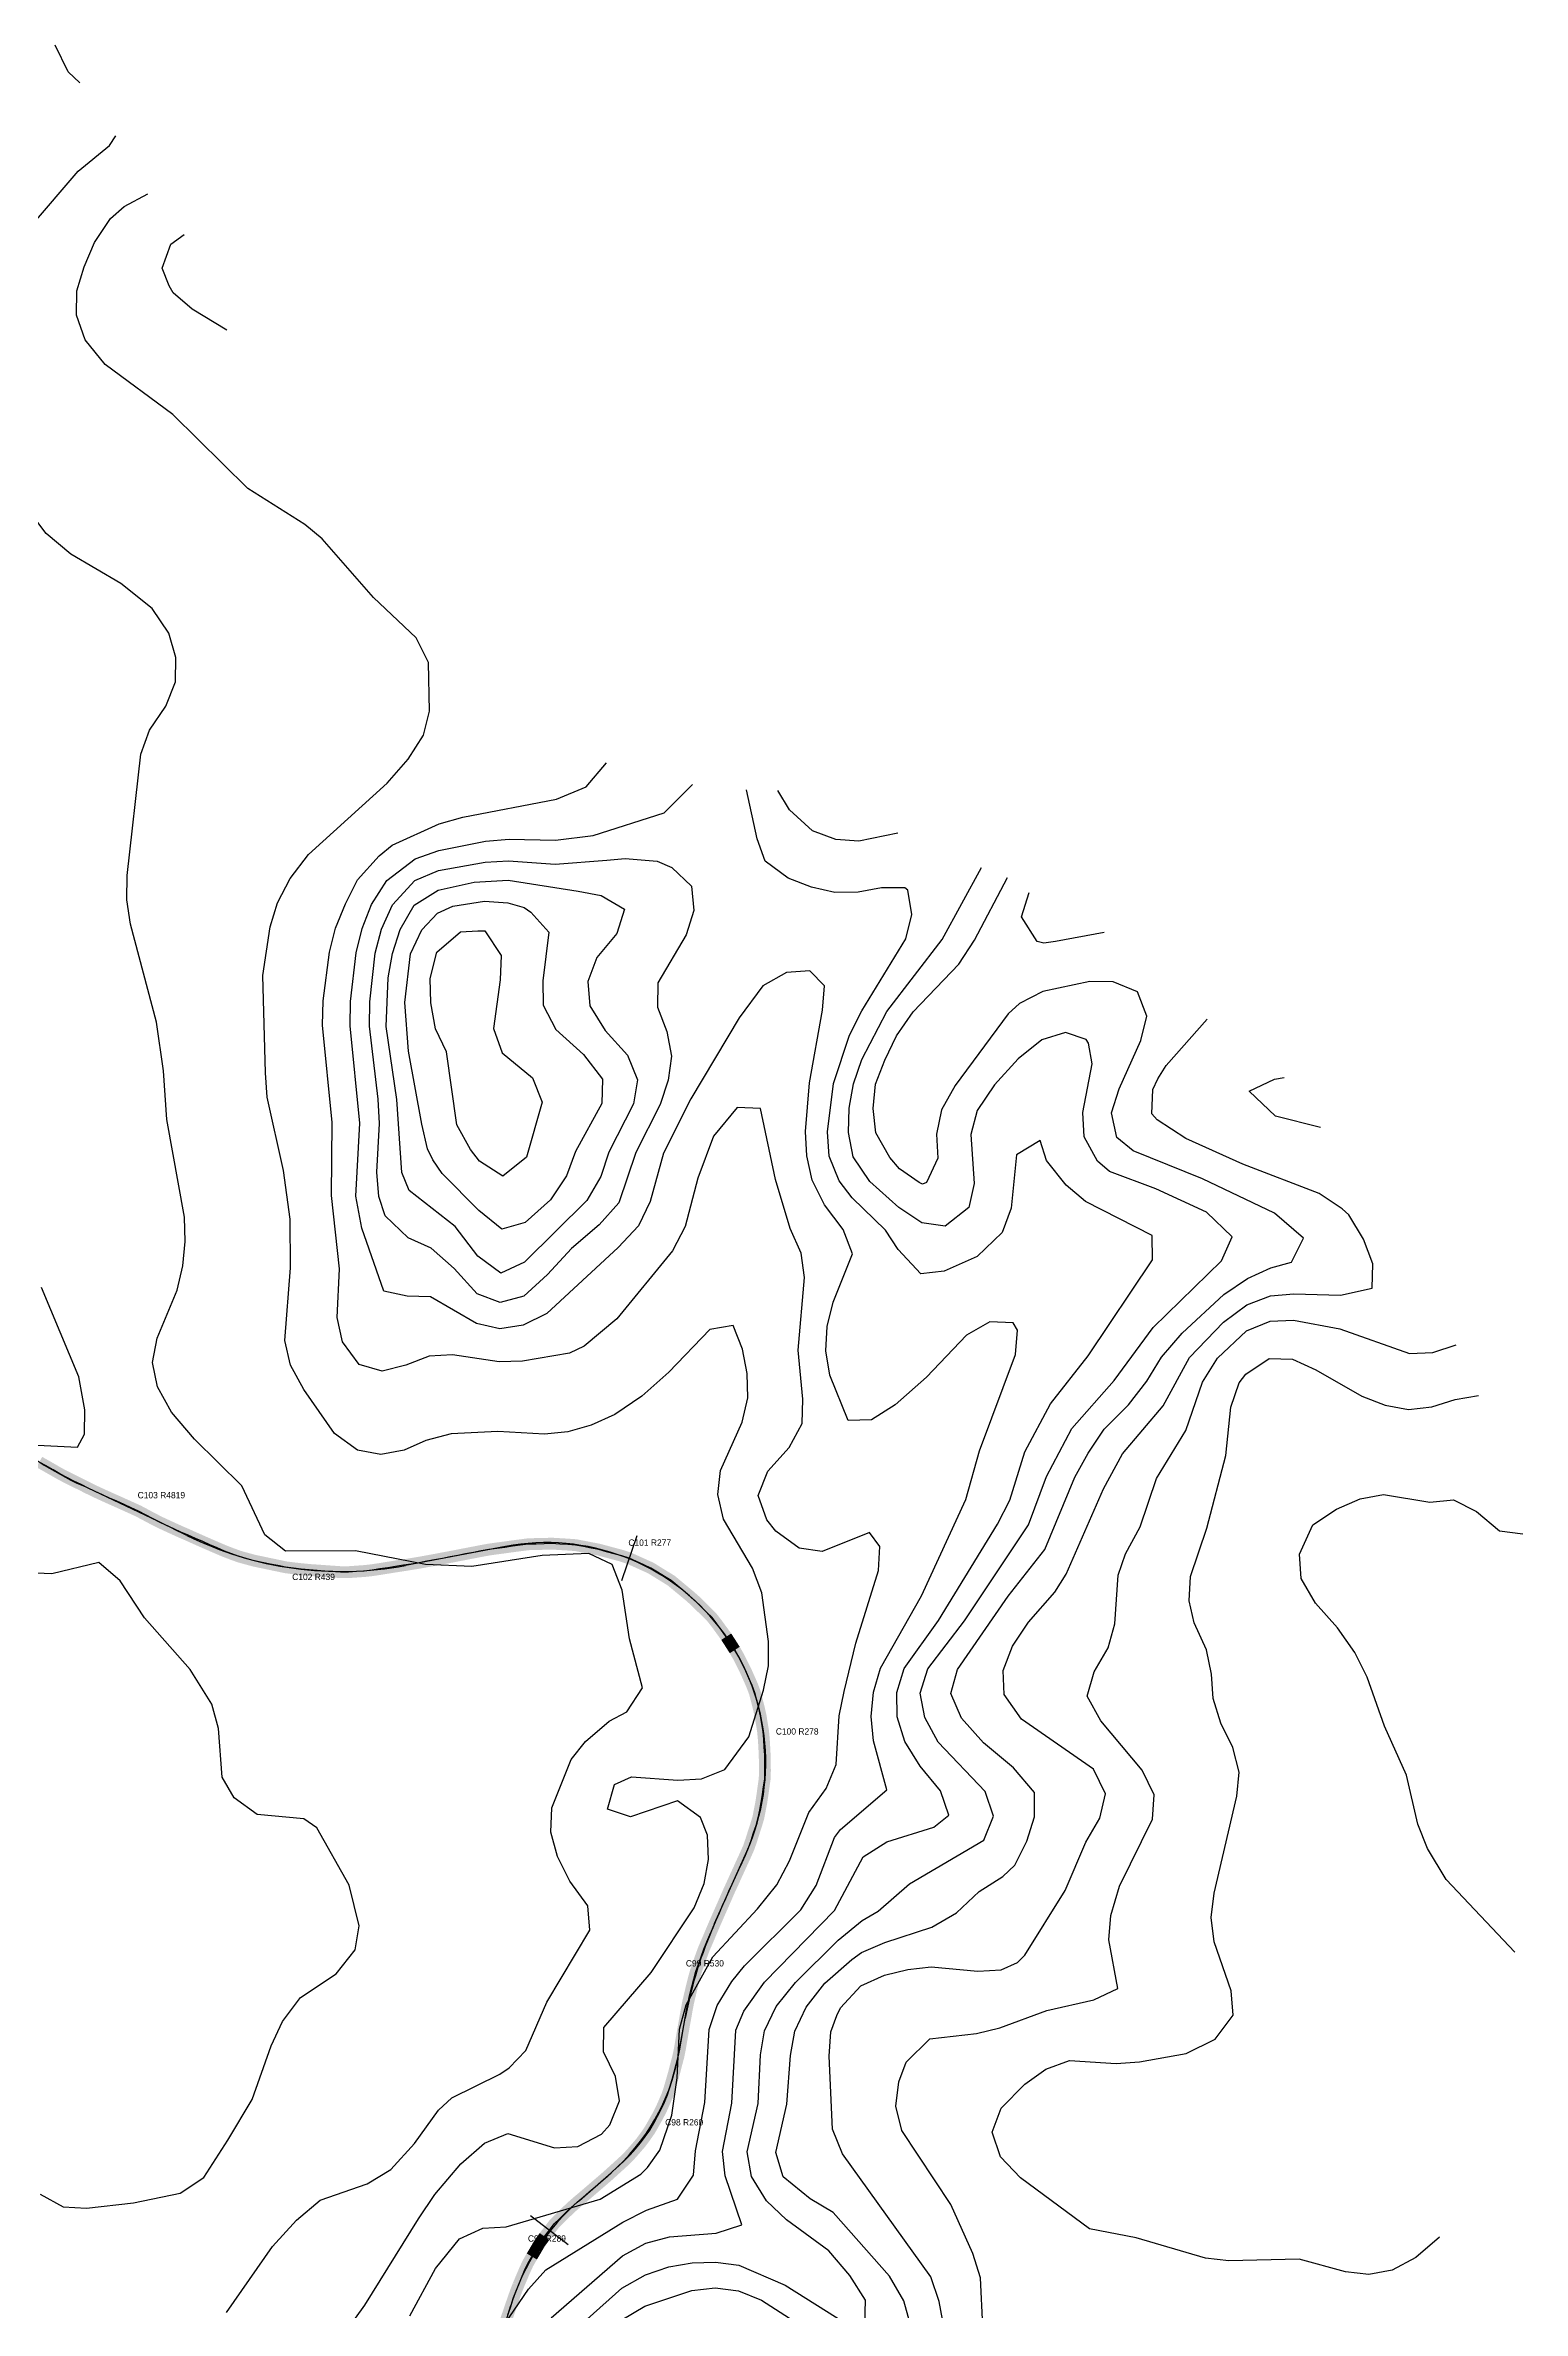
# Model space of a CAD drawing. Header units: metres. Extents: x 697254 to 930473, y 8023396 to 8227001.
# Drawn here: x 878923 to 880794, y 8059069 to 8061937 of the extents above; entities that cross this region are included whole.
import ezdxf

# ---------------------------------------------------------------- set-up
doc = ezdxf.new("R2010")
doc.units = ezdxf.units.M
for name, color, linetype in [('ALIGNMENT_FITTED', 4, 'Continuous'), ('CENTRELINE', 7, 'Continuous'), ('CHAINAGE', 7, 'Continuous'), ('CONTOUR_10M', 33, 'Continuous'), ('CONTOUR_INDEX_50M', 34, 'Continuous'), ('CURVE_LABELS', 4, 'Continuous'), ('GRADE_0-4', 3, 'Continuous'), ('GRADE_4-6', 2, 'Continuous'), ('GRADE_6-8', 30, 'Continuous')]:
    doc.layers.add(name, color=color, linetype=linetype)

msp = doc.modelspace()

# ---------------------------------------------------------------- linework, layer by layer
at = {"layer": 'ALIGNMENT_FITTED'}
for p, q in [((879102.7, 8060050.2), (879097.4, 8060052.8)), ((879505.9, 8060036.4), (879379.3, 8060012.3)), ((879770.6, 8059558.8), (879811.3, 8059650.2)), ((879725, 8059392.7), (879733.6, 8059439.3)), ((879599.6, 8059208.5), (879639.7, 8059243.3)), ((879475.1, 8058953.4), (879512.7, 8059075.4))]:
    msp.add_line(p, q, dxfattribs=at)
for centre, radius, start, end in [((879140.7, 8060486.4), 410.1, -149.0712, -114.6698), ((876958.2, 8055734.7), 4818.9, 63.6459, 65.3302), ((879297.4, 8060443.3), 438.7, -116.3541, -79.2418), ((879557.7, 8059763.8), 277.4, 37.6676, 100.7582), ((879557.1, 8059763.3), 278.3, -23.985, 37.6676), ((880255.2, 8059343.2), 530.4, 156.015, 169.5611), ((879469.2, 8059439.8), 260.1, -49.0603, -10.4389), ((879789.1, 8058990), 289.3, 130.9397, 162.837)]:
    msp.add_arc(centre, radius, start, end, dxfattribs=at)
at = {"layer": 'CENTRELINE'}
msp.add_polyline3d([(879508.9, 8059063.5, 1416.6), (879512.1, 8059072.9, 1416.8), (879515.4, 8059082.4, 1417.1), (879518.7, 8059091.9, 1417.3), (879522.3, 8059101.2, 1417.7), (879526.2, 8059110.4, 1418.1), (879530.1, 8059119.6, 1418.6), (879534.3, 8059128.7, 1417.8), (879539.3, 8059137.4, 1416.7), (879544.4, 8059146, 1415.9), (879549.4, 8059154.6, 1415.5), (879555.4, 8059162.7, 1415.3), (879561.5, 8059170.6, 1414.9), (879567.6, 8059178.6, 1413.9), (879574.6, 8059185.7, 1412.3), (879581.8, 8059192.7, 1410.6), (879589, 8059199.6, 1408.9), (879596.5, 8059206.2, 1407.3), (879604.2, 8059212.7, 1405.9), (879611.8, 8059219.2, 1405.3), (879619.4, 8059225.7, 1404.6), (879627, 8059232.2, 1403.9), (879634.6, 8059238.8, 1403.7), (879642, 8059245.5, 1403.4), (879649.4, 8059252.2, 1403.4), (879656.8, 8059259, 1403.5), (879663.8, 8059266.1, 1403.8), (879670.4, 8059273.6, 1403.7), (879677, 8059281.2, 1403.6), (879682.9, 8059289.2, 1403.4), (879688.6, 8059297.4, 1403.6), (879693.6, 8059306.2, 1404.2), (879698.5, 8059314.9, 1404.9), (879703.1, 8059323.8, 1405.2), (879707.1, 8059332.9, 1405.3), (879711.1, 8059342.1, 1405.9), (879714.1, 8059351.6, 1406.2), (879716.9, 8059361.3, 1406.4), (879719.6, 8059370.9, 1406.8), (879722.1, 8059380.6, 1407.4), (879724.7, 8059390.3, 1408.1), (879726.7, 8059400.1, 1408.7), (879728.4, 8059410, 1409.3), (879730.1, 8059419.8, 1409.8), (879731.8, 8059429.7, 1409.9), (879733.6, 8059439.5, 1409.6), (879735.3, 8059449.4, 1409.1), (879737.2, 8059459.2, 1408.7), (879739.5, 8059469, 1408.5), (879741.8, 8059478.7, 1408.2), (879744.2, 8059488.5, 1407.8), (879746.9, 8059498.1, 1407.5), (879750.2, 8059507.5, 1407.4), (879753.5, 8059517, 1407.2), (879756.9, 8059526.4, 1406.4), (879760.9, 8059535.6, 1405.6), (879764.8, 8059544.8, 1404.7), (879768.7, 8059554, 1404.3), (879772.7, 8059563.2, 1403.9), (879776.7, 8059572.4, 1403.5), (879780.8, 8059581.6, 1403.2), (879784.8, 8059590.7, 1403), (879788.8, 8059599.9, 1402.9), (879793, 8059609, 1402.7), (879797.1, 8059618.1, 1402.9), (879801.3, 8059627.2, 1403), (879805.4, 8059636.3, 1403.1), (879809.6, 8059645.4, 1403.1), (879813.7, 8059654.6, 1403.1), (879817, 8059664, 1403), (879820, 8059673.6, 1402.9), (879823.1, 8059683.1, 1402.6), (879826, 8059692.7, 1402.4), (879827.9, 8059702.5, 1402.1), (879829.8, 8059712.3, 1402), (879831.3, 8059722.2, 1401.9), (879832.7, 8059732.2, 1401.8), (879834.1, 8059742.1, 1402), (879834.4, 8059752, 1402.2), (879834.3, 8059762.1, 1402.2), (879834.1, 8059772.1, 1401.8), (879833.6, 8059782.1, 1401.4), (879833, 8059792.1, 1400.9), (879832.1, 8059802, 1401.1), (879830.5, 8059811.9, 1401.2), (879828.9, 8059821.8, 1401.2), (879826.7, 8059831.6, 1400.4), (879824.2, 8059841.3, 1399.3), (879821.7, 8059851, 1398.2), (879818.2, 8059860.3, 1397.3), (879814.2, 8059869.5, 1396.8), (879810.1, 8059878.6, 1396.6), (879805.6, 8059887.6, 1396.4), (879801.2, 8059896.5, 1396.4), (879796.2, 8059905.2, 1396.1), (879790.8, 8059913.7, 1395.5), (879785.4, 8059922.1, 1395), (879779.5, 8059930.2, 1394.8), (879773.6, 8059938.3, 1394.6), (879767.5, 8059946.2, 1394.3), (879760.4, 8059953.3, 1394.1), (879753.3, 8059960.3, 1393.9), (879746.2, 8059967.4, 1393.7), (879738.7, 8059974, 1393.4), (879731, 8059980.4, 1393.1), (879723.3, 8059986.8, 1392.9), (879715.6, 8059993.2, 1392.7), (879707.1, 8059998.4, 1392.4), (879698.5, 8060003.7, 1392.1), (879690, 8060009, 1391.7), (879680.9, 8060013.1, 1391.3), (879671.8, 8060017.2, 1390.9), (879662.6, 8060021.3, 1390.6), (879653.2, 8060024.5, 1390.3), (879643.5, 8060027.1, 1390), (879633.8, 8060029.7, 1390), (879624.2, 8060032.3, 1390.1), (879614.3, 8060034.2, 1390.2), (879604.5, 8060036.1, 1390.2), (879594.7, 8060038, 1390.3), (879584.7, 8060038.7, 1390.3), (879574.7, 8060039.3, 1390.4), (879564.7, 8060039.9, 1390.5), (879554.7, 8060039.6, 1390.6), (879544.7, 8060039.4, 1390.7), (879534.7, 8060039.1, 1390.7), (879524.7, 8060037.8, 1390.7), (879514.8, 8060036.5, 1390.8), (879504.9, 8060035.1, 1390.8), (879495, 8060033.8, 1390.9), (879485, 8060032.4, 1390.9), (879475.2, 8060030.6, 1390.9), (879465.4, 8060028.7, 1390.8), (879455.5, 8060026.8, 1390.8), (879445.7, 8060024.9, 1390.7), (879435.9, 8060023, 1390.6), (879426, 8060021.2, 1390.4), (879416.2, 8060019.3, 1390.1), (879406.3, 8060017.5, 1389.9), (879396.5, 8060015.7, 1389.6), (879386.6, 8060014.1, 1389.4), (879376.7, 8060012.5, 1389.2), (879366.8, 8060011, 1388.9), (879356.9, 8060009.4, 1388.6), (879347, 8060007.8, 1388.3), (879337.1, 8060006.3, 1388.2), (879327.2, 8060005.2, 1388.1), (879317.2, 8060004.5, 1388.1), (879307.2, 8060003.8, 1388), (879297.2, 8060003.8, 1388), (879287.2, 8060004.5, 1388), (879277.3, 8060005.2, 1388), (879267.3, 8060005.9, 1388), (879257.3, 8060006.6, 1388.1), (879247.3, 8060007.6, 1388.3), (879237.4, 8060008.7, 1388.5), (879227.4, 8060010, 1388.8), (879217.6, 8060012.1, 1389.2), (879207.8, 8060014.1, 1389.6), (879198, 8060016.2, 1389.9), (879188.2, 8060018.2, 1389.1), (879178.6, 8060020.8, 1388.2), (879168.9, 8060023.5, 1387.2), (879159.5, 8060026.9, 1386.4), (879150.2, 8060030.5, 1385.6), (879141, 8060034.4, 1384.9), (879131.8, 8060038.4, 1384.6), (879122.6, 8060042.4, 1384.3), (879113.4, 8060046.5, 1384.1), (879104.3, 8060050.6, 1383.9), (879095.1, 8060054.6, 1383.6), (879086, 8060058.7, 1383.2), (879076.9, 8060062.9, 1382.8), (879067.8, 8060067.1, 1382.4), (879058.9, 8060071.7, 1382), (879050.1, 8060076.4, 1381.6), (879041.3, 8060081.1, 1381.3), (879032.1, 8060085.3, 1381), (879023, 8060089.4, 1380.7), (879013.9, 8060093.5, 1380.6), (879004.7, 8060097.6, 1380.5), (878995.6, 8060101.7, 1380.2), (878986.5, 8060105.9, 1380.1), (878977.5, 8060110.3, 1380.1), (878968.6, 8060114.8, 1380.1), (878959.6, 8060119.2, 1380.3), (878950.6, 8060123.7, 1380.6), (878941.8, 8060128.3, 1380.7), (878933.1, 8060133.3, 1380.7), (878924.4, 8060138.3, 1380.9), (878915.7, 8060143.2, 1380.7)], dxfattribs=at)
at = {"layer": 'CHAINAGE'}
for p, q in [((879672.2, 8060049.7), (879653, 8059992.8)), ((879585.3, 8059152.3), (879537.7, 8059188.9))]:
    msp.add_line(p, q, dxfattribs=at)
at = {"layer": 'CONTOUR_10M'}
for points, elevation in [([(878967, 8061889.2), (878952.1, 8061903.2), (878935.9, 8061936.8)], 1390), ([(878904.5, 8061707.1), (878964.9, 8061777.6), (879004.6, 8061809.8), (879012.7, 8061822.3)], 1390), ([(879153.2, 8061576.1), (879109.3, 8061602.6), (879085.1, 8061623.6), (879080.3, 8061632.3), (879071.3, 8061654.6), (879082.3, 8061685.2), (879099.2, 8061697.3)], 1410), ([(879152.8, 8059066.7), (879211, 8059149.9), (879241.2, 8059183.6), (879271.2, 8059208.9), (879330.7, 8059229.5), (879360.6, 8059247.7), (879390.7, 8059280.4), (879421.1, 8059322.6), (879437.8, 8059338.4), (879498.7, 8059368.1), (879510.7, 8059376.3), (879531.8, 8059398.2), (879558.1, 8059459.3), (879612.7, 8059550.7), (879610, 8059581.5), (879587.5, 8059612.7), (879571.9, 8059643.8), (879563.5, 8059674.8), (879564.6, 8059705.5), (879588.9, 8059766.6), (879607.1, 8059789.3), (879637.1, 8059815), (879659.7, 8059826.9), (879679.6, 8059857.3), (879662.9, 8059919.2), (879653.7, 8059981), (879640.8, 8060013.3), (879611.6, 8060027.4), (879552.4, 8060024.8), (879463.5, 8060010.8), (879404.5, 8060013.4), (879316.2, 8060030.8), (879227.5, 8060030.2), (879201.2, 8060051.1), (879172.1, 8060113.2), (879112, 8060172), (879083.1, 8060206.4), (879065.4, 8060238.3), (879059, 8060269.3), (879064.8, 8060299.9), (879090.1, 8060361), (879097.3, 8060391.7), (879100.5, 8060422.4), (879099.7, 8060453.2), (879077.2, 8060576.8), (879072.9, 8060638.5), (879064, 8060700.2), (879031, 8060824), (879026.6, 8060854.9), (879026.9, 8060885.7), (879044.3, 8061039.3), (879055.1, 8061069.9), (879075.7, 8061100.3), (879088, 8061130.9), (879088.6, 8061161.6), (879079.5, 8061192.6), (879058.6, 8061223.8), (879019, 8061255.3), (878955.8, 8061292.7), (878924.6, 8061318.7), (878900.8, 8061349.9)], 1390), ([(879384.9, 8059062.3), (879417.3, 8059122.4), (879447.5, 8059159.7), (879477.3, 8059173.1), (879506.9, 8059174.8), (879625.7, 8059210.1), (879677.1, 8059241.5), (879685.6, 8059249.9), (879701.2, 8059271.9), (879716.4, 8059316.2), (879723.4, 8059363.8), (879726.3, 8059425.4), (879734.6, 8059456), (879768.6, 8059516.9), (879825.1, 8059577.5), (879849.3, 8059607.8), (879865.3, 8059638.3), (879889.9, 8059699.4), (879912.1, 8059729.8), (879924.6, 8059760.3), (879928.3, 8059821.8), (879934.9, 8059852.5), (879949.7, 8059913.8), (879978.2, 8060005.7), (879979.8, 8060036.4), (879966.6, 8060054), (879907, 8060030.1), (879877.6, 8060034.2), (879848.4, 8060055.5), (879836.9, 8060069.9), (879825.8, 8060100.9), (879838, 8060131.5), (879864.9, 8060161.7), (879881.4, 8060192.2), (879882.6, 8060223), (879876.3, 8060284.7), (879884.3, 8060376.9), (879880.4, 8060407.8), (879866.2, 8060438.8), (879847.8, 8060500.8), (879829, 8060590.7), (879799.4, 8060592), (879769.2, 8060555.6), (879749.5, 8060502.6), (879733.4, 8060441.3), (879717.4, 8060410.8), (879646.7, 8060324.3), (879605.4, 8060289.8), (879586.8, 8060280.9), (879527.5, 8060271), (879497.9, 8060270), (879439, 8060278.8), (879409.5, 8060277.4), (879379.7, 8060265.7), (879350, 8060258.3), (879320.6, 8060266.9), (879299.7, 8060295.5), (879292.9, 8060326.4), (879295.9, 8060388), (879285.6, 8060480.5), (879286.5, 8060572.9), (879274.1, 8060696.3), (879274.9, 8060727.1), (879283.2, 8060788.5), (879290.8, 8060819.1), (879303.2, 8060849.7), (879318.7, 8060880.2), (879346, 8060910.5), (879362.5, 8060924.3), (879422.1, 8060951.1), (879451.8, 8060959.5), (879570.4, 8060982.4), (879608.1, 8060997.9), (879633.9, 8061028.2)], 1410), ([(879474.2, 8059007.1), (879535, 8059096), (879557, 8059120.6), (879654.7, 8059180.9), (879684.6, 8059196), (879723.8, 8059209.9), (879744.1, 8059240.3), (879746.6, 8059271), (879758.2, 8059332.4), (879763.6, 8059424.7), (879774, 8059455.3), (879792.3, 8059485.7), (879808.5, 8059505.3), (879879.9, 8059576.4), (879899.4, 8059606.9), (879922.4, 8059668), (879930, 8059678.2), (879988.9, 8059728.3), (879971.9, 8059790.2), (879968.7, 8059821.1), (879972, 8059851.8), (879980.8, 8059882.4), (880032.7, 8059973.8), (880088.9, 8060095.9), (880106, 8060157.2), (880151.7, 8060279.5), (880154.3, 8060310.3), (880148.8, 8060319.6), (880119.3, 8060320.8), (880089.5, 8060304), (880038.9, 8060250.8), (879999.2, 8060215.6), (879969.3, 8060196.5), (879939.7, 8060195.6), (879916.4, 8060253.1), (879911.3, 8060284), (879913.1, 8060314.8), (879920.6, 8060345.4), (879945.3, 8060406.6), (879933.4, 8060437.6), (879909.7, 8060468.8), (879894, 8060499.9), (879887.6, 8060530.8), (879885.9, 8060561.6), (879890.7, 8060623.1), (879907.2, 8060715.2), (879910, 8060745.9), (879891.3, 8060765.1), (879861.7, 8060763.1), (879831.9, 8060746.1), (879801.6, 8060705.7), (879740.6, 8060603.1), (879706.1, 8060534.2), (879688.9, 8060473), (879674.2, 8060442.4), (879648.4, 8060414.9), (879558.2, 8060331.3), (879528.4, 8060316.4), (879498.7, 8060311.8), (879469.3, 8060318.7), (879410.9, 8060352.5), (879381.3, 8060353.1), (879351.9, 8060359.7), (879323.9, 8060439.3), (879316.4, 8060480), (879321.7, 8060572.2), (879309.1, 8060695.6), (879309.7, 8060726.4), (879317, 8060787.9), (879324.5, 8060818.5), (879336.4, 8060849.1), (879355.9, 8060879.5), (879391.7, 8060906.7), (879421.5, 8060917.4), (879480.8, 8060929.1), (879510.4, 8060931.8), (879569.4, 8060930.6), (879617, 8060936.2), (879706.8, 8060965.3), (879742.8, 8061000.8)], 1420), ([(879563.8, 8059059.6), (879653.9, 8059138.3), (879683.8, 8059154.1), (879713.5, 8059162.4), (879772.6, 8059167.1), (879805.1, 8059177.6), (879784, 8059239.5), (879780.5, 8059270.4), (879792.6, 8059331.7), (879797.4, 8059424), (879807.5, 8059448.2), (879833.7, 8059484.9), (879922.4, 8059575.6), (879958.9, 8059643.5), (879988.8, 8059662.5), (880048.2, 8059680.9), (880067.4, 8059696.1), (880056.5, 8059727.1), (880031, 8059758.3), (880011.6, 8059789.5), (880001.9, 8059820.5), (880001.5, 8059851.3), (880010.6, 8059881.9), (880054.1, 8059942.6), (880129, 8060064.4), (880144.3, 8060094.9), (880163.5, 8060156.1), (880195.9, 8060217.1), (880243.8, 8060277.8), (880324.9, 8060399.4), (880324.6, 8060430.2), (880240.4, 8060473.1), (880215.8, 8060493.8), (880190.7, 8060525.1), (880182.7, 8060550.2), (880152.9, 8060532.3), (880146.1, 8060464.4), (880134.8, 8060433.8), (880103, 8060403.6), (880061.4, 8060384.7), (880031.8, 8060381.3), (880002.9, 8060412.1), (879986.9, 8060436.6), (879945, 8060477.7), (879928.4, 8060499.3), (879915.9, 8060530.3), (879913.5, 8060561.1), (879921.2, 8060622.5), (879941.6, 8060683.7), (879956.9, 8060714.3), (880012.7, 8060805.6), (880020.4, 8060836.2), (880015.4, 8060867.1), (880011.5, 8060870), (879981.9, 8060870), (879952.3, 8060864.8), (879922.7, 8060864.2), (879893.3, 8060871), (879864, 8060882.4), (879834.8, 8060903.9), (879824.7, 8060932.3), (879811.2, 8060994.1)], 1430), ([(880002.8, 8060939.4), (879953.5, 8060929.2), (879924, 8060931.5), (879894.7, 8060942.3), (879865.6, 8060968.7), (879850.8, 8060993.4)], 1440), ([(879634.4, 8060905.1), (879657.6, 8060907.1), (879697.8, 8060903.9), (879716.5, 8060896), (879741.3, 8060872.3), (879744.4, 8060841.4), (879734.6, 8060810.8), (879698.9, 8060749.9), (879698.5, 8060719.1), (879710.2, 8060688.1), (879716.3, 8060657.2), (879712, 8060626.5), (879701.7, 8060595.9), (879671, 8060534.9), (879649.5, 8060471.4), (879624.4, 8060443.4), (879589.3, 8060413.7), (879559.1, 8060380.6), (879529.1, 8060353.4), (879499.4, 8060345.1), (879470, 8060356.3), (879441.1, 8060388.2), (879412, 8060414.1), (879382.7, 8060426.9), (879353.7, 8060454.9), (879345.5, 8060479.4), (879342.9, 8060510.3), (879346.3, 8060571.8), (879344.9, 8060602.6), (879333.7, 8060695.2), (879334, 8060726), (879341.1, 8060787.4), (879349, 8060818), (879362.9, 8060848.6), (879391.2, 8060879.4), (879421, 8060892.1), (879480.3, 8060902.5), (879509.9, 8060904.4), (879568.9, 8060900.3), (879634.4, 8060905.1)], 1430), ([(879960.8, 8059051.5), (879961.6, 8059082.2), (879941.7, 8059113.4), (879915.5, 8059144.7), (879861.6, 8059183.7), (879836.3, 8059207.8), (879817.4, 8059238.9), (879811.8, 8059269.8), (879825.7, 8059331.1), (879829, 8059392.6), (879833.8, 8059423.3), (879848.7, 8059453.9), (879873.3, 8059484.2), (879927.3, 8059537.7), (879957.3, 8059562.9), (879977.6, 8059574.6), (880017.3, 8059609.1), (880111.7, 8059664.4), (880123.8, 8059695), (880113.4, 8059726), (880053.7, 8059788.7), (880036.8, 8059819.8), (880031.1, 8059850.7), (880040.5, 8059881.3), (880087.1, 8059942), (880168.1, 8060063.7), (880190.8, 8060124.8), (880223, 8060185.8), (880276.7, 8060246.4), (880326, 8060313.5), (880412.6, 8060397.8), (880426, 8060428.3), (880393.5, 8060459.7), (880329.3, 8060489.1), (880270.6, 8060511), (880255.4, 8060523.9), (880238.4, 8060555), (880237, 8060585.8), (880248.6, 8060647.2), (880244.1, 8060673.7), (880240.9, 8060678.1), (880214.9, 8060687.2), (880185.1, 8060677.9), (880155.1, 8060653.5), (880125, 8060620.9), (880103.3, 8060588.3), (880095.2, 8060557.7), (880099.5, 8060496), (880092.5, 8060465.4), (880062.5, 8060441.9), (880033, 8060446), (880003.9, 8060465.3), (879967.2, 8060498.5), (879946.1, 8060529.7), (879940.4, 8060560.6), (879941.2, 8060591.4), (879946.4, 8060622.1), (879956.9, 8060652.7), (879988.9, 8060713.6), (880058.9, 8060804.7), (880108.8, 8060896.1)], 1440), ([(879466.4, 8060877.4), (879509.4, 8060879.8), (879597.8, 8060866.1), (879627.2, 8060860.6), (879656.8, 8060843.1), (879646.8, 8060812.5), (879621.5, 8060782.1), (879610, 8060751.6), (879612.6, 8060720.7), (879632, 8060689.6), (879660.4, 8060658.2), (879673.2, 8060627.2), (879668.2, 8060596.5), (879636.8, 8060535.5), (879626.6, 8060504.9), (879608.9, 8060474.5), (879529.9, 8060396.1), (879500.1, 8060382.4), (879470.9, 8060403.7), (879442.1, 8060441.4), (879383.8, 8060486.9), (879374.5, 8060509.7), (879368.3, 8060602.1), (879355, 8060694.8), (879357.4, 8060756.3), (879362.8, 8060787), (879372.7, 8060817.6), (879390.4, 8060848.1), (879420.5, 8060867.2), (879466.4, 8060877.4)], 1440), ([(880263.9, 8060813.8), (880202.2, 8060802), (880187.4, 8060800.1), (880179.1, 8060802.4), (880159.4, 8060833.6), (880169, 8060864.2)], 1460), ([(879470.8, 8060815.8), (879479.6, 8060815.6), (879500.6, 8060784.4), (879499.3, 8060753.6), (879490.6, 8060692.2), (879501.6, 8060661.2), (879540.3, 8060629.7), (879552.3, 8060598.7), (879532.4, 8060529.3), (879502.4, 8060505.3), (879473.2, 8060524.1), (879461.5, 8060538.8), (879444.4, 8060569.9), (879431.4, 8060662.5), (879417.2, 8060691.7), (879411.3, 8060724.5), (879410.5, 8060755.3), (879419.1, 8060788.9), (879449.1, 8060814.6), (879470.8, 8060815.8)], 1460), ([(880066.5, 8059018.7), (880055, 8059080.5), (880044.4, 8059111.5), (879932.4, 8059267.5), (879920.1, 8059298.6), (879915.7, 8059391), (879918, 8059421.8), (879925.5, 8059442.4), (879930, 8059452.3), (879955.8, 8059480), (879985.6, 8059493.6), (880015.3, 8059500.6), (880044.9, 8059504.1), (880103.8, 8059498.5), (880133.4, 8059500.5), (880154, 8059509.7), (880163.3, 8059519.1), (880214.4, 8059600.9), (880240.7, 8059662), (880258.5, 8059692.5), (880265.4, 8059723.1), (880250.4, 8059754.2), (880159.2, 8059817.5), (880137.4, 8059848.7), (880135.9, 8059879.5), (880148, 8059910.1), (880168.3, 8059940.5), (880201.5, 8059978.3), (880215.8, 8060001.2), (880263.1, 8060109.1), (880287.2, 8060153.8), (880338.5, 8060214.4), (880371.9, 8060275.4), (880414.8, 8060320.2), (880444.7, 8060342.4), (880474.5, 8060353.7), (880504.1, 8060356.2), (880563.1, 8060354.5), (880603.3, 8060363.4), (880604, 8060394.2), (880592.3, 8060425.2), (880573.7, 8060456.3), (880565.2, 8060463.9), (880536, 8060483), (880439.5, 8060520.4), (880367.5, 8060552.6), (880330.9, 8060576.5), (880324.3, 8060584.2), (880325.5, 8060614.9), (880331.9, 8060628.5), (880342.2, 8060645.4), (880394.4, 8060704)], 1460), ([(880537.6, 8060566.6), (880481, 8060581.2), (880447.6, 8060612.6), (880479.6, 8060628), (880491.7, 8060630.1)], 1470), ([(878905.1, 8060164.8), (878964.1, 8060161.9), (878973, 8060178.5), (878973.3, 8060209.3), (878965.8, 8060250.9), (878918.3, 8060364.3)], 1380), ([(880110.3, 8059048.6), (880107.2, 8059110.3), (880097.8, 8059141.3), (880069.6, 8059203.4), (880007.8, 8059296.9), (880000.2, 8059327.8), (880004, 8059358.6), (880013.1, 8059383.4), (880043.1, 8059412.9), (880102.4, 8059419.6), (880132, 8059427), (880191.5, 8059448.8), (880250.9, 8059462.2), (880281, 8059476.5), (880269.6, 8059538.3), (880272.5, 8059569), (880283.1, 8059606.2), (880325.3, 8059691.2), (880327, 8059722), (880311.8, 8059753), (880259.7, 8059815.6), (880242.4, 8059846.7), (880251.3, 8059877.4), (880269.1, 8059907.8), (880277.6, 8059938.4), (880281.6, 8059999.9), (880291.1, 8060027.1), (880309.3, 8060061), (880330.3, 8060122.2), (880367.4, 8060183.1), (880388.6, 8060244.3), (880407.5, 8060274.7), (880444.1, 8060309.3), (880473.9, 8060321.7), (880503.4, 8060322.7), (880562.3, 8060312), (880650.4, 8060280.6), (880679.9, 8060281.7), (880709.7, 8060291.5)], 1470), ([(880688.4, 8059161.7), (880658.3, 8059136.3), (880628.5, 8059120.3), (880598.8, 8059114.6), (880569.4, 8059118), (880510.6, 8059134.2), (880421.9, 8059132), (880392.4, 8059135.4), (880304.3, 8059161.1), (880245.4, 8059172.4), (880158, 8059236.8), (880132.6, 8059263.8), (880122.2, 8059294.7), (880133.5, 8059325.3), (880163.6, 8059355.6), (880190.1, 8059374.6), (880219.9, 8059385.7), (880278.9, 8059381.8), (880308.5, 8059383.8), (880367.8, 8059394.6), (880404.5, 8059412.6), (880427.1, 8059443), (880424.7, 8059473.8), (880403.2, 8059535.8), (880399.4, 8059566.6), (880403.1, 8059597.4), (880431.8, 8059720), (880434.7, 8059750.7), (880426.9, 8059781.7), (880411.6, 8059812.7), (880401.7, 8059843.7), (880399.8, 8059874.6), (880393.3, 8059905.5), (880378, 8059939.5), (880371.7, 8059967.5), (880373, 8059998.2), (880393.8, 8060059.4), (880418.1, 8060151.3), (880424.3, 8060212.8), (880434.9, 8060243.4), (880443.1, 8060254.4), (880473, 8060274.3), (880502.5, 8060273.4), (880531.8, 8060260.1), (880590.3, 8060226.6), (880619.6, 8060215), (880649, 8060209.6), (880678.6, 8060213.1), (880708.4, 8060222.5), (880738, 8060227.3)], 1480), ([(880783.8, 8059522.6), (880696.9, 8059614.7), (880673.1, 8059653.9), (880661.2, 8059684.9), (880646.6, 8059746.7), (880618.7, 8059808.8), (880596.9, 8059870.8), (880581.2, 8059901.9), (880559.5, 8059933.1), (880531.6, 8059964.4), (880513.2, 8059995.6), (880511.1, 8060026.4), (880528.1, 8060063.8), (880558, 8060083.5), (880587.8, 8060096.8), (880617.5, 8060102.2), (880676.4, 8060092.4), (880706, 8060095.5), (880735.2, 8060080.6), (880764.3, 8060056.1), (880793.8, 8060052.2)], 1490), ([(878916.8, 8059216.4), (878946.1, 8059200.1), (878975.6, 8059198.8), (879034.8, 8059205.4), (879094.1, 8059217.5), (879124, 8059237.4), (879154.5, 8059284.9), (879185, 8059336.3), (879209.1, 8059404.3), (879223.5, 8059434.8), (879246.6, 8059465.2), (879291.6, 8059495.1), (879315.5, 8059525.5), (879320.6, 8059556.2), (879308.2, 8059607.5), (879267.1, 8059680.3), (879250.7, 8059691.6), (879191.7, 8059697), (879162.6, 8059717.9), (879147.2, 8059744.2), (879142.7, 8059805.8), (879134, 8059836.8), (879106.6, 8059880.6), (879048.7, 8059946), (879017.9, 8059992.9), (878990.9, 8060016), (878931.6, 8060001.8), (878902.1, 8060003)], 1380), ([(879609.3, 8059058.1), (879653.2, 8059097.2), (879683, 8059114.3), (879712.8, 8059124.5), (879742.4, 8059129.6), (879771.9, 8059130.2), (879801.4, 8059126.4), (879860, 8059101.2), (879938.4, 8059051.9)], 1440)]:
    msp.add_lwpolyline(points, dxfattribs=dict(at, elevation=elevation))
at = {"layer": 'CONTOUR_INDEX_50M'}
for points, elevation in [([(879253.5, 8058972.4), (879327.8, 8059075.6), (879395.8, 8059185.3), (879416.3, 8059215.7), (879449.3, 8059254.8), (879479.4, 8059280.7), (879509.1, 8059293), (879567.9, 8059275.1), (879597.4, 8059276.5), (879627.3, 8059292.5), (879638.2, 8059303.9), (879650.2, 8059334.4), (879645.4, 8059365.3), (879629.9, 8059396.4), (879630.6, 8059427.2), (879690.2, 8059497), (879744.9, 8059579), (879757.5, 8059609.5), (879762.8, 8059640.2), (879761.9, 8059671), (879753, 8059693.2), (879723.8, 8059714.1), (879664.4, 8059694.1), (879635, 8059703.7), (879643.9, 8059734.8), (879665.3, 8059744.7), (879724.3, 8059740.5), (879753.9, 8059742.2), (879783.7, 8059754), (879814, 8059795.4), (879832.4, 8059854.4), (879838.8, 8059885.1), (879839, 8059915.9), (879830.6, 8059977.6), (879818.5, 8060008.7), (879782.1, 8060070.9), (879774.8, 8060101.9), (879778.1, 8060132.6), (879805.7, 8060193.6), (879812.9, 8060224.3), (879812, 8060255.1), (879806.2, 8060286), (879794.2, 8060315.9), (879764.6, 8060310.8), (879712.7, 8060257), (879678.6, 8060226.8), (879644.4, 8060203.4), (879614.6, 8060189.8), (879584.9, 8060181.3), (879555.3, 8060178.4), (879496.3, 8060181.9), (879437.1, 8060178.8), (879405, 8060170.4), (879377.7, 8060158.1), (879348, 8060152.7), (879318.6, 8060158.3), (879289.4, 8060179.4), (879250.6, 8060234.9), (879233.7, 8060266), (879226.4, 8060296.9), (879233.8, 8060389.1), (879233.4, 8060450.7), (879224.9, 8060512.5), (879204.3, 8060605.2), (879201.9, 8060636.1), (879198.8, 8060759.3), (879207.9, 8060820.7), (879217.4, 8060851.3), (879233.4, 8060881.8), (879256.4, 8060912.2), (879356, 8061002.7), (879382.6, 8061033), (879402.2, 8061063.4), (879409.8, 8061094), (879408.5, 8061155.6), (879392.8, 8061186.7), (879338.9, 8061237.8), (879273.8, 8061312.1), (879252, 8061330.2), (879179.7, 8061375.5), (879084.9, 8061469.6), (878999.2, 8061532.8), (878973.6, 8061564.1), (878962.6, 8061595.1), (878963.2, 8061625.8), (878972.4, 8061656.5), (878985.8, 8061687), (879005.8, 8061717.4), (879023.1, 8061732.7), (879053, 8061748.9)], 1400), ([(880035.8, 8058988.5), (880010.2, 8059081.3), (879992.3, 8059112.4), (879920.8, 8059193.1), (879891.6, 8059210.5), (879857.6, 8059238.1), (879848.4, 8059269.1), (879862.3, 8059330.4), (879866.6, 8059391.9), (879872.4, 8059422.6), (879886.8, 8059453.1), (879910.3, 8059483.5), (879944.5, 8059513.6), (879956.6, 8059522.3), (879986.4, 8059535.1), (880045.8, 8059554.2), (880077.1, 8059572.7), (880105.8, 8059599.6), (880135.6, 8059618.3), (880150.8, 8059632.9), (880166.1, 8059663.4), (880175.9, 8059694), (880175.8, 8059724.8), (880149.1, 8059756.1), (880111, 8059787.6), (880083.2, 8059818.9), (880069.7, 8059850), (880078.1, 8059880.6), (880142.3, 8059973.2), (880188.8, 8060032.5), (880226.6, 8060124.1), (880243.7, 8060154.6), (880263.9, 8060185), (880294.6, 8060215.6), (880317.9, 8060245.6), (880336.5, 8060276), (880362.8, 8060306.3), (880415.4, 8060355.1), (880445.3, 8060375.5), (880475.1, 8060389.1), (880501.1, 8060396.1), (880516.4, 8060426.6), (880479.5, 8060458.1), (880388.6, 8060501.9), (880300.7, 8060537.4), (880279.9, 8060554.2), (880273.3, 8060585.1), (880282.9, 8060615.7), (880310.2, 8060676.8), (880318.1, 8060707.5), (880306, 8060738.5), (880275.1, 8060751), (880245.6, 8060751.7), (880186.3, 8060739), (880156.5, 8060723.8), (880142.4, 8060710.8), (880075.2, 8060619.7), (880058, 8060589.2), (880051.5, 8060558.5), (880053.1, 8060527.7), (880039, 8060497.2), (880034, 8060495.1), (880029.7, 8060497.3), (880004.8, 8060514.5), (879992.4, 8060528.8), (879974.9, 8060560), (879971.4, 8060590.8), (879974.6, 8060621.5), (879986.3, 8060652.1), (880001, 8060682.6), (880022.2, 8060713), (880079.7, 8060773.5), (880099.7, 8060803.9), (880141.5, 8060883.4)], 1450), ([(879439.3, 8060847.1), (879479.4, 8060853.4), (879508.9, 8060851.1), (879529.4, 8060845.4), (879538.2, 8060839.5), (879560.6, 8060814.1), (879553.2, 8060752.6), (879553.6, 8060721.8), (879569.6, 8060690.7), (879604.5, 8060659.3), (879628.7, 8060628), (879627.9, 8060597.3), (879594.7, 8060536.3), (879583.1, 8060505.7), (879563, 8060475.3), (879530.8, 8060446.4), (879501.1, 8060438), (879472, 8060461.5), (879425.8, 8060508.7), (879414.1, 8060525.7), (879407.2, 8060539.8), (879400, 8060570.8), (879383.3, 8060663.4), (879378.4, 8060725.1), (879385.7, 8060786.6), (879400.1, 8060817.1), (879420, 8060838), (879439.3, 8060847.1)], 1450), ([(879653.3, 8059057.2), (879682.3, 8059074.4), (879741.7, 8059094.4), (879771.3, 8059097.8), (879800.8, 8059094.1), (879830.1, 8059082.2), (879946.9, 8059007.1)], 1450)]:
    msp.add_lwpolyline(points, dxfattribs=dict(at, elevation=elevation))
at = {"layer": 'GRADE_0-4', "const_width": 15}
for points in [[(879086, 8060058.7), (879076.9, 8060062.9), (879067.8, 8060067.1), (879058.9, 8060071.7), (879050.1, 8060076.4), (879041.3, 8060081.1), (879032.1, 8060085.3), (879023, 8060089.4), (879013.9, 8060093.5), (879004.7, 8060097.6), (878995.6, 8060101.7), (878986.5, 8060105.9), (878977.5, 8060110.3), (878968.6, 8060114.8), (878959.6, 8060119.2), (878950.6, 8060123.7), (878941.8, 8060128.3), (878933.1, 8060133.3), (878924.4, 8060138.3), (878915.7, 8060143.2)], [(879785.4, 8059922.1), (879779.5, 8059930.2), (879773.6, 8059938.3), (879767.5, 8059946.2), (879760.4, 8059953.3), (879753.3, 8059960.3), (879746.2, 8059967.4), (879738.7, 8059974), (879731, 8059980.4), (879723.3, 8059986.8), (879715.6, 8059993.2), (879707.1, 8059998.4), (879698.5, 8060003.7), (879690, 8060009), (879680.9, 8060013.1), (879671.8, 8060017.2), (879662.6, 8060021.3), (879653.2, 8060024.5), (879643.5, 8060027.1), (879633.8, 8060029.7), (879624.2, 8060032.3), (879614.3, 8060034.2), (879604.5, 8060036.1), (879594.7, 8060038), (879584.7, 8060038.7), (879574.7, 8060039.3), (879564.7, 8060039.9), (879554.7, 8060039.6), (879544.7, 8060039.4), (879534.7, 8060039.1), (879524.7, 8060037.8), (879514.8, 8060036.5), (879504.9, 8060035.1), (879495, 8060033.8), (879485, 8060032.4), (879475.2, 8060030.6), (879465.4, 8060028.7), (879455.5, 8060026.8), (879445.7, 8060024.9), (879435.9, 8060023), (879426, 8060021.2), (879416.2, 8060019.3), (879406.3, 8060017.5), (879396.5, 8060015.7), (879386.6, 8060014.1), (879376.7, 8060012.5), (879366.8, 8060011), (879356.9, 8060009.4), (879347, 8060007.8), (879337.1, 8060006.3), (879327.2, 8060005.2), (879317.2, 8060004.5), (879307.2, 8060003.8), (879297.2, 8060003.8), (879287.2, 8060004.5), (879277.3, 8060005.2), (879267.3, 8060005.9), (879257.3, 8060006.6), (879247.3, 8060007.6), (879237.4, 8060008.7), (879227.4, 8060010), (879217.6, 8060012.1), (879207.8, 8060014.1), (879198, 8060016.2), (879188.2, 8060018.2), (879178.6, 8060020.8), (879168.9, 8060023.5), (879159.5, 8060026.9), (879150.2, 8060030.5), (879141, 8060034.4), (879131.8, 8060038.4), (879122.6, 8060042.4)], [(879649.4, 8059252.2), (879656.8, 8059259), (879663.8, 8059266.1), (879670.4, 8059273.6), (879677, 8059281.2), (879682.9, 8059289.2), (879688.6, 8059297.4), (879693.6, 8059306.2), (879698.5, 8059314.9), (879703.1, 8059323.8), (879707.1, 8059332.9), (879711.1, 8059342.1), (879714.1, 8059351.6), (879716.9, 8059361.3), (879719.6, 8059370.9), (879722.1, 8059380.6), (879724.7, 8059390.3), (879726.7, 8059400.1), (879728.4, 8059410), (879730.1, 8059419.8), (879731.8, 8059429.7), (879733.6, 8059439.5), (879735.3, 8059449.4), (879737.2, 8059459.2), (879739.5, 8059469), (879741.8, 8059478.7), (879744.2, 8059488.5), (879746.9, 8059498.1), (879750.2, 8059507.5), (879753.5, 8059517), (879756.9, 8059526.4), (879760.9, 8059535.6), (879764.8, 8059544.8), (879768.7, 8059554), (879772.7, 8059563.2), (879776.7, 8059572.4), (879780.8, 8059581.6), (879784.8, 8059590.7), (879788.8, 8059599.9), (879793, 8059609), (879797.1, 8059618.1), (879801.3, 8059627.2), (879805.4, 8059636.3), (879809.6, 8059645.4), (879813.7, 8059654.6), (879817, 8059664), (879820, 8059673.6), (879823.1, 8059683.1), (879826, 8059692.7), (879827.9, 8059702.5), (879829.8, 8059712.3), (879831.3, 8059722.2), (879832.7, 8059732.2), (879834.1, 8059742.1), (879834.4, 8059752), (879834.3, 8059762.1), (879834.1, 8059772.1), (879833.6, 8059782.1), (879833, 8059792.1), (879832.1, 8059802), (879830.5, 8059811.9), (879828.9, 8059821.8), (879826.7, 8059831.6), (879824.2, 8059841.3), (879821.7, 8059851), (879818.2, 8059860.3), (879814.2, 8059869.5), (879810.1, 8059878.6), (879805.6, 8059887.6), (879801.2, 8059896.5), (879796.2, 8059905.2)], [(879494.2, 8059015.6), (879497.1, 8059025.2), (879499.9, 8059034.8), (879502.8, 8059044.4), (879505.7, 8059054), (879508.9, 8059063.5), (879512.1, 8059072.9), (879515.4, 8059082.4), (879518.7, 8059091.9), (879522.3, 8059101.2)]]:
    msp.add_lwpolyline(points, dxfattribs=at)
at = {"layer": 'GRADE_4-6', "const_width": 15}
for points in [[(879122.6, 8060042.4), (879113.4, 8060046.5), (879104.3, 8060050.6), (879095.1, 8060054.6), (879086, 8060058.7)], [(879796.2, 8059905.2), (879790.8, 8059913.7), (879785.4, 8059922.1)], [(879619.4, 8059225.7), (879627, 8059232.2), (879634.6, 8059238.8), (879642, 8059245.5), (879649.4, 8059252.2)], [(879544.4, 8059146), (879549.4, 8059154.6), (879555.4, 8059162.7)], [(879522.3, 8059101.2), (879526.2, 8059110.4), (879530.1, 8059119.6), (879534.3, 8059128.7), (879539.3, 8059137.4)]]:
    msp.add_lwpolyline(points, dxfattribs=at)
at = {"layer": 'GRADE_6-8', "const_width": 15}
for points in [[(879555.4, 8059162.7), (879561.5, 8059170.6), (879567.6, 8059178.6), (879574.6, 8059185.7), (879581.8, 8059192.7), (879589, 8059199.6), (879596.5, 8059206.2), (879604.2, 8059212.7), (879611.8, 8059219.2), (879619.4, 8059225.7)], [(879539.3, 8059137.4), (879544.4, 8059146)]]:
    msp.add_lwpolyline(points, dxfattribs=at)

# ---------------------------------------------------------------- texts
at = {"layer": 'CURVE_LABELS'}
for s, p in [('C103 R4819', (879040.2, 8060097.3)), ('C101 R277', (879661.5, 8060037.2)), ('C102 R439', (879235.9, 8059993.8)), ('C100 R278', (879848.2, 8059798.2)), ('C99 R530', (879734.3, 8059504.6)), ('C98 R260', (879708.1, 8059303.3)), ('C97 R289', (879534.3, 8059156.2))]:
    msp.add_text(s, height=8, dxfattribs=at).set_placement(p)

doc.saveas('drawing.dxf')
